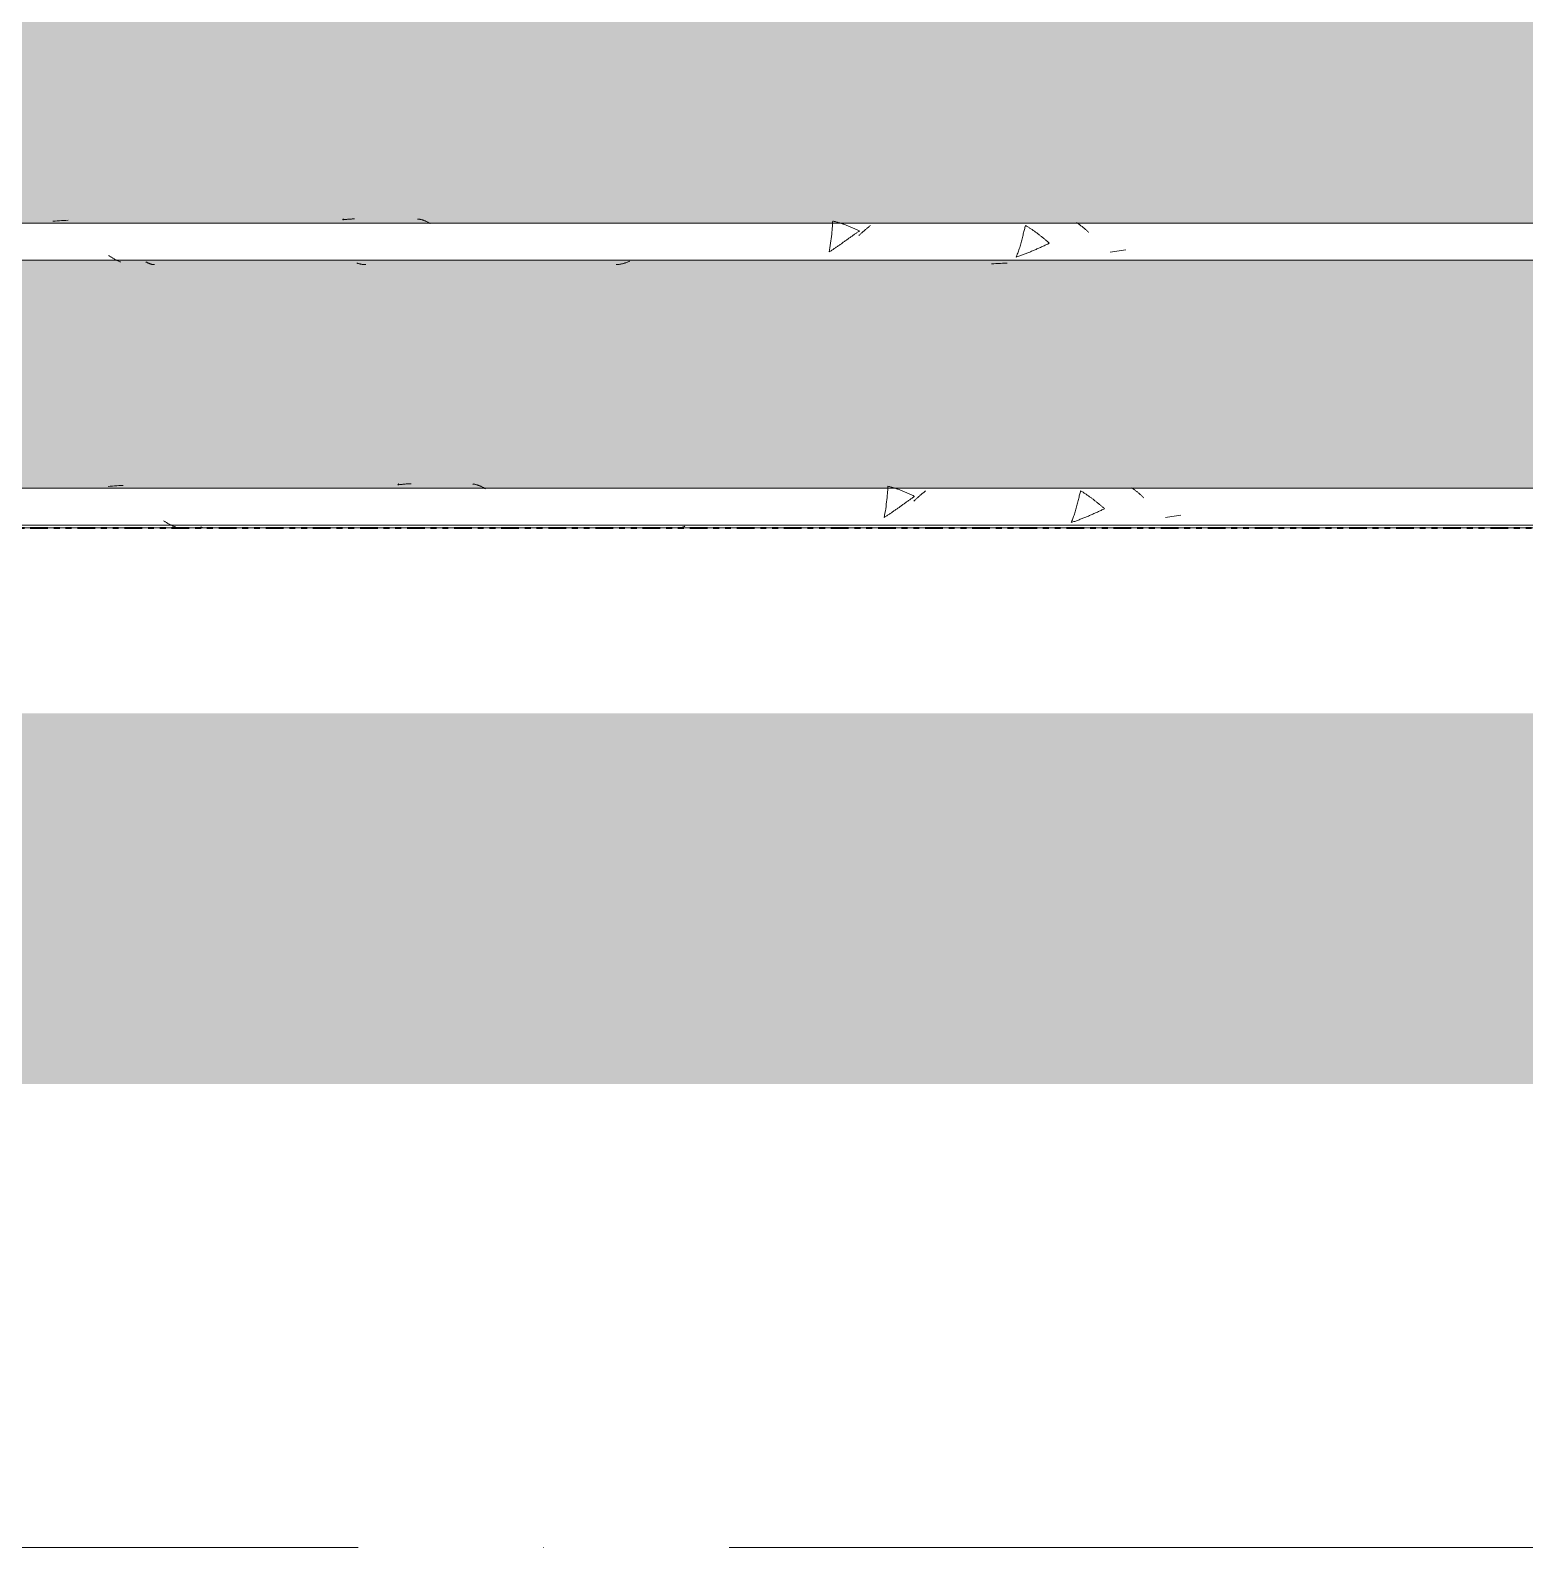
# Model space of a CAD drawing. Header units: millimetres. Extents: x -8482 to 130249, y -7482 to 93550.
# Drawn here: x 29747 to 30553, y -1000 to -182 of the extents above; entities that cross this region are included whole.
import ezdxf

# ---------------------------------------------------------------- set-up
doc = ezdxf.new("R2010")
doc.units = ezdxf.units.MM
doc.linetypes.add('Double Dash 3_8_', pattern=[25.4, 9.525, -3.175, 3.175, -3.175, 3.175, -3.175])
doc.linetypes.add('Grid Line', pattern=[14, 10, -2, 0, -2])
for name, color, linetype, lineweight in [('Duong Ranh', 83, 'Double Dash 3_8_', 35), ('NET CAT', 3, 'Continuous', 5), ('NET THAY 1', 41, 'Continuous', 5), ('NET-THAY', 2, 'Continuous', 9), ('TRUC', 225, 'Continuous', 5)]:
    doc.layers.add(name, color=color, linetype=linetype, lineweight=lineweight)

# ---------------------------------------------------------------- blocks, each defined once
blk = doc.blocks.new('FP_93-MẶT ĐỨNG TRỤC A-Q')
at = {"layer": 'NET THAY 1', "color": 10}
for p, q in [((31404.78, -428.57), (22897.55, -428.57)), ((22897.55, -448.57), (31404.78, -448.57))]:
    blk.add_line(p, q, dxfattribs=at)
at = {"layer": 'NET THAY 1'}
for p, q in [((29790.12, -427.53), (29788.96, -427.62)), ((29791.28, -427.45), (29790.12, -427.53)), ((29792.44, -427.36), (29791.28, -427.45)), ((29793.6, -427.29), (29792.44, -427.36)), ((29794.75, -427.21), (29793.6, -427.29)), ((29795.91, -427.14), (29794.75, -427.21)), ((29797.07, -427.07), (29795.91, -427.14)), ((29945.31, -426.65), (29945.21, -426.83)), ((29945.65, -426.76), (29945.21, -426.82)), ((29945.41, -426.5), (29945.31, -426.65)), ((29945.5, -426.39), (29945.41, -426.5)), ((29945.6, -426.31), (29945.5, -426.39)), ((29945.7, -426.26), (29945.6, -426.31)), ((29946.1, -426.7), (29945.65, -426.76)), ((29946.54, -426.64), (29946.1, -426.7)), ((29946.98, -426.58), (29946.54, -426.64)), ((29947.43, -426.53), (29946.98, -426.58)), ((29947.87, -426.49), (29947.43, -426.53)), ((29948.31, -426.45), (29947.87, -426.49)), ((29948.76, -426.41), (29948.31, -426.45)), ((29949.2, -426.37), (29948.76, -426.41)), ((29949.64, -426.34), (29949.2, -426.37)), ((29950.08, -426.32), (29949.64, -426.34)), ((29950.53, -426.29), (29950.08, -426.32)), ((29950.97, -426.28), (29950.53, -426.29)), ((29951.41, -426.26), (29950.97, -426.28)), ((29951.85, -426.25), (29951.41, -426.26)), ((29952.3, -426.25), (29951.85, -426.25)), ((29985.85, -426.36), (29985.56, -426.33)), ((29986.14, -426.41), (29985.85, -426.36)), ((29986.43, -426.46), (29986.14, -426.41)), ((29986.72, -426.52), (29986.43, -426.46)), ((29987.01, -426.58), (29986.72, -426.52)), ((29987.3, -426.65), (29987.01, -426.58)), ((29987.59, -426.73), (29987.3, -426.65)), ((29987.87, -426.81), (29987.59, -426.73)), ((29988.16, -426.9), (29987.87, -426.81)), ((29988.45, -427), (29988.16, -426.9)), ((29988.74, -427.1), (29988.45, -427)), ((29989.03, -427.21), (29988.74, -427.1)), ((29989.31, -427.33), (29989.03, -427.21)), ((29989.6, -427.45), (29989.31, -427.33)), ((29989.89, -427.58), (29989.6, -427.45)), ((29990.17, -427.72), (29989.89, -427.58)), ((29990.46, -427.86), (29990.17, -427.72)), ((29990.75, -428), (29990.46, -427.86)), ((29991.03, -428.16), (29990.75, -428)), ((29991.32, -428.32), (29991.03, -428.16)), ((29991.6, -428.48), (29991.32, -428.32)), ((29991.88, -428.65), (29991.6, -428.48)), ((29992.17, -428.83), (29991.88, -428.65)), ((29992.45, -429.01), (29992.17, -428.83)), ((30209, -433.68), (30208.89, -434.83)), ((30209.1, -432.57), (30209, -433.68)), ((30209.19, -431.53), (30209.1, -432.57)), ((30209.27, -430.56), (30209.19, -431.53)), ((30209.34, -429.66), (30209.27, -430.56)), ((30209.39, -428.86), (30209.34, -429.66)), ((30209.44, -428.15), (30209.39, -428.86)), ((30209.48, -427.55), (30209.44, -428.15)), ((30209.91, -427.64), (30209.48, -427.53)), ((30210.34, -427.75), (30209.91, -427.64)), ((30210.76, -427.86), (30210.34, -427.75)), ((30211.19, -427.98), (30210.76, -427.86)), ((30211.62, -428.1), (30211.19, -427.98)), ((30212.05, -428.23), (30211.62, -428.1)), ((30212.47, -428.36), (30212.05, -428.23)), ((30212.9, -428.49), (30212.47, -428.36)), ((30213.32, -428.63), (30212.9, -428.49)), ((30213.75, -428.77), (30213.32, -428.63)), ((30214.18, -428.91), (30213.75, -428.77)), ((30214.6, -429.06), (30214.18, -428.91)), ((30215.03, -429.21), (30214.6, -429.06)), ((30215.45, -429.36), (30215.03, -429.21)), ((30215.87, -429.52), (30215.45, -429.36)), ((30216.3, -429.68), (30215.87, -429.52)), ((30216.72, -429.84), (30216.3, -429.68)), ((30217.14, -430.01), (30216.72, -429.84)), ((30217.57, -430.18), (30217.14, -430.01)), ((30217.99, -430.35), (30217.57, -430.18)), ((30218.41, -430.52), (30217.99, -430.35)), ((30218.83, -430.7), (30218.41, -430.52)), ((30219.25, -430.88), (30218.83, -430.7)), ((30219.67, -431.07), (30219.25, -430.88)), ((30220.09, -431.25), (30219.67, -431.07)), ((30220.51, -431.44), (30220.09, -431.25)), ((30220.93, -431.64), (30220.51, -431.44)), ((30221.35, -431.83), (30220.93, -431.64)), ((30221.77, -432.03), (30221.35, -431.83)), ((30222.19, -432.23), (30221.77, -432.03)), ((30222.6, -432.43), (30222.19, -432.23)), ((30223.02, -432.63), (30222.6, -432.43)), ((30223.2, -433.49), (30222.87, -433.71)), ((30223.44, -432.84), (30223.02, -432.63)), ((30223.52, -433.26), (30223.2, -433.49)), ((30223.85, -433.04), (30223.44, -432.84)), ((30223.85, -433.04), (30223.52, -433.26)), ((30225.65, -433.58), (30225.39, -433.82)), ((30225.91, -433.34), (30225.65, -433.58)), ((30226.17, -433.1), (30225.91, -433.34)), ((30226.43, -432.87), (30226.17, -433.1)), ((30226.7, -432.64), (30226.43, -432.87)), ((30226.95, -432.41), (30226.7, -432.64)), ((30227.21, -432.18), (30226.95, -432.41)), ((30227.47, -431.96), (30227.21, -432.18)), ((30227.73, -431.74), (30227.47, -431.96)), ((30227.99, -431.52), (30227.73, -431.74)), ((30228.25, -431.31), (30227.99, -431.52)), ((30228.5, -431.1), (30228.25, -431.31)), ((30228.76, -430.89), (30228.5, -431.1)), ((30229.01, -430.69), (30228.76, -430.89)), ((30229.27, -430.49), (30229.01, -430.69)), ((30229.52, -430.29), (30229.27, -430.49)), ((30229.78, -430.1), (30229.52, -430.29)), ((30312.55, -433.39), (30312.4, -434.01)), ((30312.7, -432.78), (30312.55, -433.39)), ((30312.84, -432.19), (30312.7, -432.78)), ((30312.98, -431.62), (30312.84, -432.19)), ((30313.12, -431.08), (30312.98, -431.62)), ((30313.25, -430.55), (30313.12, -431.08)), ((30313.38, -430.05), (30313.25, -430.55)), ((30313.7, -430.23), (30313.38, -430.05)), ((30314.03, -430.42), (30313.7, -430.23)), ((30314.35, -430.62), (30314.03, -430.42)), ((30314.68, -430.81), (30314.35, -430.62)), ((30315.01, -431.02), (30314.68, -430.81)), ((30315.33, -431.22), (30315.01, -431.02)), ((30315.65, -431.43), (30315.33, -431.22)), ((30315.98, -431.64), (30315.65, -431.43)), ((30316.3, -431.85), (30315.98, -431.64)), ((30316.62, -432.07), (30316.3, -431.85)), ((30316.94, -432.29), (30316.62, -432.07)), ((30317.27, -432.51), (30316.94, -432.29)), ((30317.59, -432.73), (30317.27, -432.51)), ((30317.91, -432.96), (30317.59, -432.73)), ((30318.23, -433.19), (30317.91, -432.96)), ((30318.54, -433.42), (30318.23, -433.19)), ((30318.86, -433.65), (30318.54, -433.42)), ((30319.18, -433.89), (30318.86, -433.65)), ((30341.1, -428.62), (30340.81, -428.45)), ((30341.38, -428.79), (30341.1, -428.62)), ((30341.66, -428.97), (30341.38, -428.79)), ((30341.94, -429.16), (30341.66, -428.97)), ((30342.23, -429.35), (30341.94, -429.16)), ((30342.51, -429.54), (30342.23, -429.35)), ((30342.79, -429.74), (30342.51, -429.54)), ((30343.07, -429.95), (30342.79, -429.74)), ((30343.35, -430.16), (30343.07, -429.95)), ((30343.63, -430.38), (30343.35, -430.16)), ((30343.91, -430.59), (30343.63, -430.38)), ((30344.18, -430.82), (30343.91, -430.59)), ((30344.46, -431.05), (30344.18, -430.82)), ((30344.74, -431.28), (30344.46, -431.05)), ((30345.01, -431.52), (30344.74, -431.28)), ((30345.29, -431.76), (30345.01, -431.52)), ((30345.56, -432), (30345.29, -431.76)), ((30345.84, -432.25), (30345.56, -432)), ((30346.11, -432.5), (30345.84, -432.25)), ((30346.38, -432.75), (30346.11, -432.5)), ((30346.65, -433.01), (30346.38, -432.75)), ((30346.92, -433.27), (30346.65, -433.01)), ((30347.19, -433.54), (30346.92, -433.27)), ((30347.46, -433.81), (30347.19, -433.54)), ((30208.1, -440.9), (30207.89, -442.1)), ((30208.28, -439.69), (30208.1, -440.9)), ((30208.46, -438.46), (30208.28, -439.69)), ((30208.61, -437.23), (30208.46, -438.46)), ((30208.76, -436.02), (30208.61, -437.23)), ((30208.89, -434.83), (30208.76, -436.02)), ((30211.33, -441.85), (30210.98, -442.09)), ((30211.68, -441.62), (30211.33, -441.85)), ((30212.03, -441.38), (30211.68, -441.62)), ((30212.37, -441.14), (30212.03, -441.38)), ((30212.72, -440.9), (30212.37, -441.14)), ((30213.07, -440.66), (30212.72, -440.9)), ((30213.41, -440.42), (30213.07, -440.66)), ((30213.76, -440.18), (30213.41, -440.42)), ((30214.1, -439.93), (30213.76, -440.18)), ((30214.45, -439.69), (30214.1, -439.93)), ((30214.79, -439.44), (30214.45, -439.69)), ((30215.13, -439.2), (30214.79, -439.44)), ((30215.48, -438.96), (30215.13, -439.2)), ((30215.82, -438.71), (30215.48, -438.96)), ((30216.16, -438.47), (30215.82, -438.71)), ((30216.5, -438.22), (30216.16, -438.47)), ((30216.84, -437.98), (30216.5, -438.22)), ((30217.18, -437.73), (30216.84, -437.98)), ((30217.52, -437.49), (30217.18, -437.73)), ((30217.86, -437.25), (30217.52, -437.49)), ((30218.19, -437), (30217.86, -437.25)), ((30218.53, -436.76), (30218.19, -437)), ((30218.87, -436.52), (30218.53, -436.76)), ((30219.2, -436.28), (30218.87, -436.52)), ((30219.54, -436.04), (30219.2, -436.28)), ((30219.88, -435.8), (30219.54, -436.04)), ((30220.21, -435.56), (30219.88, -435.8)), ((30220.54, -435.33), (30220.21, -435.56)), ((30220.88, -435.09), (30220.54, -435.33)), ((30221.21, -434.86), (30220.88, -435.09)), ((30221.54, -434.62), (30221.21, -434.86)), ((30221.87, -434.39), (30221.54, -434.62)), ((30222.2, -434.16), (30221.87, -434.39)), ((30222.54, -433.94), (30222.2, -434.16)), ((30222.87, -433.71), (30222.54, -433.94)), ((30223.8, -435.3), (30223.53, -435.56)), ((30224.06, -435.05), (30223.8, -435.3)), ((30224.33, -434.8), (30224.06, -435.05)), ((30224.6, -434.55), (30224.33, -434.8)), ((30224.86, -434.3), (30224.6, -434.55)), ((30225.12, -434.06), (30224.86, -434.3)), ((30225.39, -433.82), (30225.12, -434.06)), ((30310.46, -441.31), (30310.26, -441.96)), ((30310.66, -440.64), (30310.46, -441.31)), ((30310.85, -439.97), (30310.66, -440.64)), ((30311.04, -439.3), (30310.85, -439.97)), ((30311.23, -438.63), (30311.04, -439.3)), ((30311.41, -437.95), (30311.23, -438.63)), ((30311.58, -437.28), (30311.41, -437.95)), ((30311.76, -436.61), (30311.58, -437.28)), ((30311.92, -435.94), (30311.76, -436.61)), ((30312.09, -435.29), (30311.92, -435.94)), ((30312.25, -434.64), (30312.09, -435.29)), ((30312.4, -434.01), (30312.25, -434.64)), ((30319.5, -434.13), (30319.18, -433.89)), ((30319.81, -434.37), (30319.5, -434.13)), ((30320.13, -434.61), (30319.81, -434.37)), ((30320.45, -434.85), (30320.13, -434.61)), ((30320.76, -435.1), (30320.45, -434.85)), ((30321.08, -435.34), (30320.76, -435.1)), ((30321.39, -435.59), (30321.08, -435.34)), ((30321.7, -435.84), (30321.39, -435.59)), ((30321.99, -441.68), (30321.5, -441.9)), ((30322.01, -436.09), (30321.7, -435.84)), ((30322.47, -441.46), (30321.99, -441.68)), ((30322.33, -436.34), (30322.01, -436.09)), ((30322.64, -436.6), (30322.33, -436.34)), ((30322.95, -441.23), (30322.47, -441.46)), ((30322.95, -436.85), (30322.64, -436.6)), ((30323.26, -437.1), (30322.95, -436.85)), ((30323.44, -441.01), (30322.95, -441.23)), ((30323.57, -437.36), (30323.26, -437.1)), ((30323.92, -440.79), (30323.44, -441.01)), ((30323.88, -437.61), (30323.57, -437.36)), ((30324.18, -437.87), (30323.88, -437.61)), ((30324.4, -440.56), (30323.92, -440.79)), ((30324.49, -438.13), (30324.18, -437.87)), ((30324.88, -440.34), (30324.4, -440.56)), ((30324.8, -438.38), (30324.49, -438.13)), ((30325.1, -438.64), (30324.8, -438.38)), ((30325.36, -440.11), (30324.88, -440.34)), ((30325.41, -438.89), (30325.1, -438.64)), ((30325.84, -439.89), (30325.36, -440.11)), ((30325.71, -439.15), (30325.41, -438.89)), ((30326.02, -439.41), (30325.71, -439.15)), ((30326.32, -439.66), (30325.84, -439.89)), ((30326.32, -439.66), (30326.02, -439.41)), ((29819.13, -446.35), (29818.83, -446.16)), ((29819.43, -446.55), (29819.13, -446.35)), ((29819.73, -446.74), (29819.43, -446.55)), ((29820.03, -446.93), (29819.73, -446.74)), ((29820.33, -447.11), (29820.03, -446.93)), ((29820.63, -447.29), (29820.33, -447.11)), ((29820.92, -447.47), (29820.63, -447.29)), ((29821.22, -447.64), (29820.92, -447.47)), ((29821.52, -447.81), (29821.22, -447.64)), ((29821.81, -447.97), (29821.52, -447.81)), ((29822.11, -448.13), (29821.81, -447.97)), ((29822.41, -448.29), (29822.11, -448.13)), ((29822.7, -448.44), (29822.41, -448.29)), ((29823, -448.59), (29822.7, -448.44)), ((29823.29, -448.74), (29823, -448.59)), ((29823.58, -448.88), (29823.29, -448.74)), ((29823.88, -449.02), (29823.58, -448.88)), ((29824.17, -449.15), (29823.88, -449.02)), ((29824.47, -449.28), (29824.17, -449.15)), ((29824.76, -449.4), (29824.47, -449.28)), ((29825.05, -449.52), (29824.76, -449.4)), ((29825.34, -449.63), (29825.05, -449.52)), ((29839.21, -449.62), (29838.99, -449.49)), ((29839.43, -449.75), (29839.21, -449.62)), ((29839.65, -449.86), (29839.43, -449.75)), ((29839.86, -449.97), (29839.65, -449.86)), ((30098.16, -449.87), (30097.86, -449.97)), ((30098.46, -449.76), (30098.16, -449.87)), ((30098.77, -449.65), (30098.46, -449.76)), ((30099.07, -449.53), (30098.77, -449.65)), ((30099.37, -449.41), (30099.07, -449.53)), ((30099.68, -449.28), (30099.37, -449.41)), ((30099.98, -449.15), (30099.68, -449.28)), ((30207.68, -443.26), (30207.45, -444.37)), ((30207.81, -444.13), (30207.46, -444.35)), ((30207.89, -442.1), (30207.68, -443.26)), ((30208.17, -443.91), (30207.81, -444.13)), ((30208.52, -443.69), (30208.17, -443.91)), ((30208.87, -443.47), (30208.52, -443.69)), ((30209.22, -443.24), (30208.87, -443.47)), ((30209.58, -443.01), (30209.22, -443.24)), ((30209.93, -442.78), (30209.58, -443.01)), ((30210.28, -442.55), (30209.93, -442.78)), ((30210.63, -442.32), (30210.28, -442.55)), ((30210.98, -442.09), (30210.63, -442.32)), ((30308.49, -446.67), (30308.25, -447.17)), ((30308.75, -447), (30308.25, -447.16)), ((30308.72, -446.15), (30308.49, -446.67)), ((30308.96, -445.61), (30308.72, -446.15)), ((30309.25, -446.83), (30308.75, -447)), ((30309.18, -445.04), (30308.96, -445.61)), ((30309.4, -444.46), (30309.18, -445.04)), ((30309.74, -446.66), (30309.25, -446.83)), ((30309.62, -443.86), (30309.4, -444.46)), ((30309.84, -443.24), (30309.62, -443.86)), ((30310.24, -446.49), (30309.74, -446.66)), ((30310.05, -442.6), (30309.84, -443.24)), ((30310.26, -441.96), (30310.05, -442.6)), ((30310.73, -446.31), (30310.24, -446.49)), ((30311.22, -446.14), (30310.73, -446.31)), ((30311.72, -445.95), (30311.22, -446.14)), ((30312.21, -445.77), (30311.72, -445.95)), ((30312.7, -445.59), (30312.21, -445.77)), ((30313.2, -445.4), (30312.7, -445.59)), ((30313.69, -445.21), (30313.2, -445.4)), ((30314.18, -445.01), (30313.69, -445.21)), ((30314.67, -444.82), (30314.18, -445.01)), ((30315.16, -444.62), (30314.67, -444.82)), ((30315.65, -444.42), (30315.16, -444.62)), ((30316.14, -444.22), (30315.65, -444.42)), ((30316.63, -444.02), (30316.14, -444.22)), ((30317.12, -443.81), (30316.63, -444.02)), ((30317.61, -443.61), (30317.12, -443.81)), ((30318.1, -443.4), (30317.61, -443.61)), ((30318.59, -443.19), (30318.1, -443.4)), ((30319.07, -442.98), (30318.59, -443.19)), ((30319.56, -442.76), (30319.07, -442.98)), ((30320.05, -442.55), (30319.56, -442.76)), ((30320.53, -442.33), (30320.05, -442.55)), ((30321.02, -442.11), (30320.53, -442.33)), ((30321.5, -441.9), (30321.02, -442.11)), ((30360.28, -444.23), (30359.09, -444.4)), ((30361.47, -444.05), (30360.28, -444.23)), ((30362.66, -443.88), (30361.47, -444.05)), ((30363.84, -443.71), (30362.66, -443.88)), ((30365.03, -443.53), (30363.84, -443.71)), ((30366.22, -443.35), (30365.03, -443.53)), ((30367.41, -443.17), (30366.22, -443.35))]:
    blk.add_line(p, q, dxfattribs=at)
blk = doc.blocks.new('FP_94-MẶT ĐỨNG TRỤC A-Q')
at = {"layer": 'NET THAY 1', "color": 10}
for p, q in [((31375.06, -285.71), (22897.55, -285.71)), ((22897.55, -305.71), (31375.06, -305.71))]:
    blk.add_line(p, q, dxfattribs=at)
at = {"layer": 'NET THAY 1'}
for p, q in [((29760.35, -284.53), (29759.2, -284.61)), ((29761.51, -284.45), (29760.35, -284.53)), ((29762.67, -284.37), (29761.51, -284.45)), ((29763.83, -284.3), (29762.67, -284.37)), ((29764.98, -284.23), (29763.83, -284.3)), ((29766.14, -284.16), (29764.98, -284.23)), ((29767.3, -284.09), (29766.14, -284.16)), ((29915.53, -283.73), (29915.44, -283.87)), ((29915.87, -283.81), (29915.44, -283.87)), ((29915.62, -283.6), (29915.53, -283.73)), ((29915.71, -283.51), (29915.62, -283.6)), ((29915.8, -283.44), (29915.71, -283.51)), ((29915.88, -283.4), (29915.8, -283.44)), ((29916.3, -283.76), (29915.87, -283.81)), ((29916.73, -283.71), (29916.3, -283.76)), ((29917.16, -283.66), (29916.73, -283.71)), ((29917.59, -283.62), (29917.16, -283.66)), ((29918.02, -283.58), (29917.59, -283.62)), ((29918.45, -283.54), (29918.02, -283.58)), ((29918.88, -283.51), (29918.45, -283.54)), ((29919.31, -283.48), (29918.88, -283.51)), ((29919.74, -283.45), (29919.31, -283.48)), ((29920.17, -283.43), (29919.74, -283.45)), ((29920.6, -283.42), (29920.17, -283.43)), ((29921.02, -283.4), (29920.6, -283.42)), ((29921.45, -283.39), (29921.02, -283.4)), ((29921.88, -283.39), (29921.45, -283.39)), ((29956.08, -283.46), (29955.79, -283.44)), ((29956.37, -283.5), (29956.08, -283.46)), ((29956.66, -283.54), (29956.37, -283.5)), ((29956.95, -283.59), (29956.66, -283.54)), ((29957.24, -283.65), (29956.95, -283.59)), ((29957.53, -283.71), (29957.24, -283.65)), ((29957.82, -283.78), (29957.53, -283.71)), ((29958.11, -283.86), (29957.82, -283.78)), ((29958.39, -283.94), (29958.11, -283.86)), ((29958.68, -284.03), (29958.39, -283.94)), ((29958.97, -284.13), (29958.68, -284.03)), ((29959.26, -284.23), (29958.97, -284.13)), ((29959.55, -284.34), (29959.26, -284.23)), ((29959.83, -284.46), (29959.55, -284.34)), ((29960.12, -284.58), (29959.83, -284.46)), ((29960.41, -284.71), (29960.12, -284.58)), ((29960.69, -284.84), (29960.41, -284.71)), ((29960.98, -284.98), (29960.69, -284.84)), ((29961.27, -285.13), (29960.98, -284.98)), ((29961.55, -285.28), (29961.27, -285.13)), ((29961.84, -285.44), (29961.55, -285.28)), ((29962.12, -285.6), (29961.84, -285.44)), ((29962.4, -285.77), (29962.12, -285.6)), ((29962.69, -285.94), (29962.4, -285.77)), ((30179.63, -285.8), (30179.58, -286.58)), ((30179.67, -285.12), (30179.63, -285.8)), ((30179.71, -284.54), (30179.67, -285.12)), ((30180.14, -284.63), (30179.71, -284.53)), ((30180.57, -284.74), (30180.14, -284.63)), ((30181, -284.85), (30180.57, -284.74)), ((30181.43, -284.96), (30181, -284.85)), ((30181.85, -285.08), (30181.43, -284.96)), ((30182.28, -285.2), (30181.85, -285.08)), ((30182.71, -285.32), (30182.28, -285.2)), ((30183.13, -285.45), (30182.71, -285.32)), ((30183.56, -285.58), (30183.13, -285.45)), ((30183.99, -285.71), (30183.56, -285.58)), ((30184.41, -285.85), (30183.99, -285.71)), ((30184.84, -285.99), (30184.41, -285.85)), ((30185.26, -286.14), (30184.84, -285.99)), ((30185.69, -286.29), (30185.26, -286.14)), ((30186.11, -286.44), (30185.69, -286.29)), ((30311.33, -285.57), (30311.05, -285.41)), ((30311.62, -285.74), (30311.33, -285.57)), ((30311.9, -285.91), (30311.62, -285.74)), ((30312.18, -286.09), (30311.9, -285.91)), ((30312.46, -286.27), (30312.18, -286.09)), ((30312.75, -286.46), (30312.46, -286.27)), ((30178.88, -294.04), (30178.72, -295.27)), ((30179.02, -292.84), (30178.88, -294.04)), ((30179.14, -291.66), (30179.02, -292.84)), ((30179.25, -290.52), (30179.14, -291.66)), ((30179.35, -289.43), (30179.25, -290.52)), ((30179.44, -288.4), (30179.35, -289.43)), ((30179.51, -287.45), (30179.44, -288.4)), ((30179.58, -286.58), (30179.51, -287.45)), ((30186.54, -286.59), (30186.11, -286.44)), ((30186.96, -286.75), (30186.54, -286.59)), ((30187.38, -286.91), (30186.96, -286.75)), ((30187.44, -294.55), (30187.11, -294.79)), ((30187.81, -287.08), (30187.38, -286.91)), ((30187.78, -294.3), (30187.44, -294.55)), ((30188.12, -294.06), (30187.78, -294.3)), ((30188.23, -287.25), (30187.81, -287.08)), ((30188.46, -293.82), (30188.12, -294.06)), ((30188.65, -287.42), (30188.23, -287.25)), ((30188.79, -293.58), (30188.46, -293.82)), ((30189.07, -287.59), (30188.65, -287.42)), ((30189.13, -293.34), (30188.79, -293.58)), ((30189.49, -287.77), (30189.07, -287.59)), ((30189.47, -293.1), (30189.13, -293.34)), ((30189.8, -292.86), (30189.47, -293.1)), ((30189.92, -287.95), (30189.49, -287.77)), ((30190.13, -292.62), (30189.8, -292.86)), ((30190.34, -288.13), (30189.92, -287.95)), ((30190.47, -292.38), (30190.13, -292.62)), ((30190.76, -288.32), (30190.34, -288.13)), ((30190.8, -292.15), (30190.47, -292.38)), ((30191.18, -288.51), (30190.76, -288.32)), ((30191.13, -291.92), (30190.8, -292.15)), ((30191.47, -291.68), (30191.13, -291.92)), ((30191.6, -288.7), (30191.18, -288.51)), ((30191.8, -291.45), (30191.47, -291.68)), ((30192.01, -288.89), (30191.6, -288.7)), ((30192.13, -291.23), (30191.8, -291.45)), ((30192.43, -289.09), (30192.01, -288.89)), ((30192.46, -291), (30192.13, -291.23)), ((30192.85, -289.29), (30192.43, -289.09)), ((30192.79, -290.77), (30192.46, -291)), ((30193.12, -290.55), (30192.79, -290.77)), ((30193.27, -289.49), (30192.85, -289.29)), ((30193.45, -290.33), (30193.12, -290.55)), ((30193.69, -289.69), (30193.27, -289.49)), ((30193.77, -290.11), (30193.45, -290.33)), ((30194.1, -289.89), (30193.69, -289.69)), ((30194.1, -289.89), (30193.77, -290.11)), ((30194.05, -292.13), (30193.79, -292.38)), ((30194.32, -291.88), (30194.05, -292.13)), ((30194.59, -291.63), (30194.32, -291.88)), ((30194.85, -291.38), (30194.59, -291.63)), ((30195.11, -291.14), (30194.85, -291.38)), ((30195.38, -290.9), (30195.11, -291.14)), ((30195.64, -290.66), (30195.38, -290.9)), ((30195.9, -290.42), (30195.64, -290.66)), ((30196.16, -290.18), (30195.9, -290.42)), ((30196.42, -289.95), (30196.16, -290.18)), ((30196.68, -289.72), (30196.42, -289.95)), ((30196.94, -289.49), (30196.68, -289.72)), ((30197.2, -289.27), (30196.94, -289.49)), ((30197.46, -289.04), (30197.2, -289.27)), ((30197.72, -288.83), (30197.46, -289.04)), ((30197.98, -288.61), (30197.72, -288.83)), ((30198.23, -288.4), (30197.98, -288.61)), ((30198.49, -288.19), (30198.23, -288.4)), ((30198.75, -287.98), (30198.49, -288.19)), ((30199, -287.78), (30198.75, -287.98)), ((30199.26, -287.58), (30199, -287.78)), ((30199.51, -287.39), (30199.26, -287.58)), ((30199.76, -287.19), (30199.51, -287.39)), ((30200.02, -287.01), (30199.76, -287.19)), ((30281.85, -294.09), (30281.67, -294.76)), ((30282.02, -293.42), (30281.85, -294.09)), ((30282.18, -292.76), (30282.02, -293.42)), ((30282.34, -292.11), (30282.18, -292.76)), ((30282.5, -291.47), (30282.34, -292.11)), ((30282.65, -290.84), (30282.5, -291.47)), ((30282.8, -290.23), (30282.65, -290.84)), ((30282.95, -289.63), (30282.8, -290.23)), ((30283.09, -289.05), (30282.95, -289.63)), ((30283.23, -288.5), (30283.09, -289.05)), ((30283.36, -287.96), (30283.23, -288.5)), ((30283.49, -287.45), (30283.36, -287.96)), ((30283.62, -286.96), (30283.49, -287.45)), ((30283.94, -287.13), (30283.62, -286.95)), ((30284.27, -287.32), (30283.94, -287.13)), ((30284.6, -287.51), (30284.27, -287.32)), ((30284.92, -287.7), (30284.6, -287.51)), ((30285.25, -287.9), (30284.92, -287.7)), ((30285.57, -288.1), (30285.25, -287.9)), ((30285.9, -288.3), (30285.57, -288.1)), ((30286.22, -288.51), (30285.9, -288.3)), ((30286.55, -288.72), (30286.22, -288.51)), ((30286.87, -288.93), (30286.55, -288.72)), ((30287.19, -289.15), (30286.87, -288.93)), ((30287.51, -289.36), (30287.19, -289.15)), ((30287.83, -289.59), (30287.51, -289.36)), ((30288.16, -289.81), (30287.83, -289.59)), ((30288.48, -290.04), (30288.16, -289.81)), ((30288.8, -290.26), (30288.48, -290.04)), ((30289.11, -290.49), (30288.8, -290.26)), ((30289.43, -290.73), (30289.11, -290.49)), ((30289.75, -290.96), (30289.43, -290.73)), ((30290.07, -291.2), (30289.75, -290.96)), ((30290.39, -291.44), (30290.07, -291.2)), ((30290.7, -291.68), (30290.39, -291.44)), ((30291.02, -291.92), (30290.7, -291.68)), ((30291.33, -292.17), (30291.02, -291.92)), ((30291.65, -292.42), (30291.33, -292.17)), ((30291.96, -292.66), (30291.65, -292.42)), ((30292.27, -292.91), (30291.96, -292.66)), ((30292.59, -293.16), (30292.27, -292.91)), ((30292.9, -293.41), (30292.59, -293.16)), ((30293.21, -293.67), (30292.9, -293.41)), ((30293.52, -293.92), (30293.21, -293.67)), ((30293.83, -294.17), (30293.52, -293.92)), ((30294.14, -294.43), (30293.83, -294.17)), ((30294.45, -294.68), (30294.14, -294.43)), ((30313.03, -286.66), (30312.75, -286.46)), ((30313.31, -286.86), (30313.03, -286.66)), ((30313.59, -287.06), (30313.31, -286.86)), ((30313.87, -287.27), (30313.59, -287.06)), ((30314.15, -287.49), (30313.87, -287.27)), ((30314.43, -287.71), (30314.15, -287.49)), ((30314.7, -287.93), (30314.43, -287.71)), ((30314.98, -288.16), (30314.7, -287.93)), ((30315.26, -288.39), (30314.98, -288.16)), ((30315.53, -288.63), (30315.26, -288.39)), ((30315.81, -288.87), (30315.53, -288.63)), ((30316.08, -289.11), (30315.81, -288.87)), ((30316.36, -289.36), (30316.08, -289.11)), ((30316.63, -289.61), (30316.36, -289.36)), ((30316.9, -289.86), (30316.63, -289.61)), ((30317.17, -290.12), (30316.9, -289.86)), ((30317.45, -290.38), (30317.17, -290.12)), ((30317.72, -290.64), (30317.45, -290.38)), ((30177.96, -300.09), (30177.74, -301.22)), ((30178.1, -300.98), (30177.74, -301.2)), ((30178.17, -298.92), (30177.96, -300.09)), ((30178.45, -300.75), (30178.1, -300.98)), ((30178.37, -297.72), (30178.17, -298.92)), ((30178.55, -296.5), (30178.37, -297.72)), ((30178.8, -300.53), (30178.45, -300.75)), ((30178.72, -295.27), (30178.55, -296.5)), ((30179.16, -300.3), (30178.8, -300.53)), ((30179.51, -300.08), (30179.16, -300.3)), ((30179.86, -299.85), (30179.51, -300.08)), ((30180.21, -299.61), (30179.86, -299.85)), ((30180.56, -299.38), (30180.21, -299.61)), ((30180.91, -299.15), (30180.56, -299.38)), ((30181.26, -298.91), (30180.91, -299.15)), ((30181.61, -298.67), (30181.26, -298.91)), ((30181.95, -298.44), (30181.61, -298.67)), ((30182.3, -298.2), (30181.95, -298.44)), ((30182.65, -297.96), (30182.3, -298.2)), ((30183, -297.72), (30182.65, -297.96)), ((30183.34, -297.47), (30183, -297.72)), ((30183.69, -297.23), (30183.34, -297.47)), ((30184.03, -296.99), (30183.69, -297.23)), ((30184.37, -296.75), (30184.03, -296.99)), ((30184.72, -296.5), (30184.37, -296.75)), ((30185.06, -296.26), (30184.72, -296.5)), ((30185.4, -296.01), (30185.06, -296.26)), ((30185.74, -295.77), (30185.4, -296.01)), ((30186.09, -295.52), (30185.74, -295.77)), ((30186.43, -295.28), (30186.09, -295.52)), ((30186.77, -295.03), (30186.43, -295.28)), ((30187.11, -294.79), (30186.77, -295.03)), ((30279.25, -302.48), (30279.02, -303.03)), ((30279.47, -301.9), (30279.25, -302.48)), ((30279.69, -301.31), (30279.47, -301.9)), ((30279.91, -300.7), (30279.69, -301.31)), ((30280.12, -300.07), (30279.91, -300.7)), ((30280.33, -299.43), (30280.12, -300.07)), ((30280.54, -298.78), (30280.33, -299.43)), ((30280.74, -298.12), (30280.54, -298.78)), ((30280.93, -297.46), (30280.74, -298.12)), ((30281.12, -296.79), (30280.93, -297.46)), ((30281.31, -296.11), (30281.12, -296.79)), ((30281.49, -295.44), (30281.31, -296.11)), ((30281.67, -294.76), (30281.49, -295.44)), ((30282.5, -302.64), (30282.01, -302.83)), ((30282.99, -302.45), (30282.5, -302.64)), ((30283.49, -302.26), (30282.99, -302.45)), ((30283.98, -302.07), (30283.49, -302.26)), ((30284.47, -301.87), (30283.98, -302.07)), ((30284.96, -301.67), (30284.47, -301.87)), ((30285.45, -301.47), (30284.96, -301.67)), ((30285.94, -301.27), (30285.45, -301.47)), ((30286.43, -301.07), (30285.94, -301.27)), ((30286.92, -300.86), (30286.43, -301.07)), ((30287.41, -300.65), (30286.92, -300.86)), ((30287.89, -300.44), (30287.41, -300.65)), ((30288.38, -300.23), (30287.89, -300.44)), ((30288.87, -300.02), (30288.38, -300.23)), ((30289.35, -299.81), (30288.87, -300.02)), ((30289.84, -299.59), (30289.35, -299.81)), ((30290.33, -299.38), (30289.84, -299.59)), ((30290.81, -299.16), (30290.33, -299.38)), ((30291.3, -298.94), (30290.81, -299.16)), ((30291.78, -298.72), (30291.3, -298.94)), ((30292.26, -298.5), (30291.78, -298.72)), ((30292.75, -298.28), (30292.26, -298.5)), ((30293.23, -298.05), (30292.75, -298.28)), ((30293.71, -297.83), (30293.23, -298.05)), ((30294.19, -297.6), (30293.71, -297.83)), ((30294.67, -297.38), (30294.19, -297.6)), ((30294.76, -294.94), (30294.45, -294.68)), ((30295.15, -297.15), (30294.67, -297.38)), ((30295.06, -295.19), (30294.76, -294.94)), ((30295.37, -295.45), (30295.06, -295.19)), ((30295.63, -296.93), (30295.15, -297.15)), ((30295.68, -295.71), (30295.37, -295.45)), ((30296.11, -296.7), (30295.63, -296.93)), ((30295.98, -295.96), (30295.68, -295.71)), ((30296.29, -296.22), (30295.98, -295.96)), ((30296.59, -296.47), (30296.11, -296.7)), ((30296.59, -296.47), (30296.29, -296.22)), ((30330.56, -301.07), (30329.37, -301.24)), ((30331.75, -300.9), (30330.56, -301.07)), ((30332.94, -300.72), (30331.75, -300.9)), ((30334.13, -300.55), (30332.94, -300.72)), ((30335.32, -300.37), (30334.13, -300.55)), ((30336.5, -300.19), (30335.32, -300.37)), ((30337.69, -300.01), (30336.5, -300.19)), ((29789.42, -303.24), (29789.12, -303.03)), ((29789.73, -303.43), (29789.42, -303.24)), ((29790.03, -303.63), (29789.73, -303.43)), ((29790.32, -303.82), (29790.03, -303.63)), ((29790.62, -304.01), (29790.32, -303.82)), ((29790.92, -304.19), (29790.62, -304.01)), ((29791.22, -304.38), (29790.92, -304.19)), ((29791.52, -304.55), (29791.22, -304.38)), ((29791.82, -304.73), (29791.52, -304.55)), ((29792.11, -304.9), (29791.82, -304.73)), ((29792.41, -305.06), (29792.11, -304.9)), ((29792.71, -305.23), (29792.41, -305.06)), ((29793, -305.39), (29792.71, -305.23)), ((29793.3, -305.54), (29793, -305.39)), ((29793.59, -305.69), (29793.3, -305.54)), ((29793.89, -305.84), (29793.59, -305.69)), ((29794.18, -305.98), (29793.89, -305.84)), ((29794.47, -306.12), (29794.18, -305.98)), ((29794.77, -306.25), (29794.47, -306.12)), ((29795.06, -306.38), (29794.77, -306.25)), ((29795.35, -306.5), (29795.06, -306.38)), ((29795.65, -306.62), (29795.35, -306.5)), ((29809.51, -306.62), (29809.29, -306.48)), ((29809.74, -306.75), (29809.51, -306.62)), ((29809.96, -306.87), (29809.74, -306.75)), ((29810.18, -306.99), (29809.96, -306.87)), ((29810.4, -307.1), (29810.18, -306.99)), ((29810.61, -307.21), (29810.4, -307.1)), ((29810.83, -307.31), (29810.61, -307.21)), ((29811.05, -307.4), (29810.83, -307.31)), ((29811.27, -307.49), (29811.05, -307.4)), ((29811.49, -307.57), (29811.27, -307.49)), ((29811.71, -307.65), (29811.49, -307.57)), ((29811.92, -307.71), (29811.71, -307.65)), ((29812.14, -307.78), (29811.92, -307.71)), ((29812.36, -307.83), (29812.14, -307.78)), ((29812.58, -307.88), (29812.36, -307.83)), ((29812.79, -307.92), (29812.58, -307.88)), ((29813.01, -307.96), (29812.79, -307.92)), ((29813.23, -307.99), (29813.01, -307.96)), ((29813.45, -308.01), (29813.23, -307.99)), ((29813.66, -308.03), (29813.45, -308.01)), ((29813.88, -308.04), (29813.66, -308.03)), ((29923.38, -307.33), (29923.09, -307.24)), ((29923.66, -307.41), (29923.38, -307.33)), ((29923.95, -307.48), (29923.66, -307.41)), ((29924.24, -307.56), (29923.95, -307.48)), ((29924.52, -307.62), (29924.24, -307.56)), ((29924.81, -307.68), (29924.52, -307.62)), ((29925.09, -307.74), (29924.81, -307.68)), ((29925.38, -307.79), (29925.09, -307.74)), ((29925.66, -307.84), (29925.38, -307.79)), ((29925.95, -307.88), (29925.66, -307.84)), ((29926.23, -307.92), (29925.95, -307.88)), ((29926.51, -307.95), (29926.23, -307.92)), ((29926.8, -307.98), (29926.51, -307.95)), ((29927.08, -308), (29926.8, -307.98)), ((29927.37, -308.02), (29927.08, -308)), ((29927.65, -308.03), (29927.37, -308.02)), ((29927.94, -308.04), (29927.65, -308.03)), ((30063.28, -308.01), (30062.97, -308.02)), ((30063.58, -307.98), (30063.28, -308.01)), ((30063.89, -307.95), (30063.58, -307.98)), ((30064.2, -307.92), (30063.89, -307.95)), ((30064.5, -307.88), (30064.2, -307.92)), ((30064.81, -307.84), (30064.5, -307.88)), ((30065.11, -307.78), (30064.81, -307.84)), ((30065.42, -307.73), (30065.11, -307.78)), ((30065.72, -307.67), (30065.42, -307.73)), ((30066.03, -307.6), (30065.72, -307.67)), ((30066.34, -307.53), (30066.03, -307.6)), ((30066.64, -307.45), (30066.34, -307.53)), ((30066.94, -307.37), (30066.64, -307.45)), ((30067.25, -307.28), (30066.94, -307.37)), ((30067.55, -307.19), (30067.25, -307.28)), ((30067.86, -307.09), (30067.55, -307.19)), ((30068.16, -306.98), (30067.86, -307.09)), ((30068.46, -306.87), (30068.16, -306.98)), ((30068.77, -306.76), (30068.46, -306.87)), ((30069.07, -306.64), (30068.77, -306.76)), ((30069.37, -306.52), (30069.07, -306.64)), ((30069.68, -306.39), (30069.37, -306.52)), ((30069.98, -306.26), (30069.68, -306.39)), ((30070.28, -306.12), (30069.98, -306.26)), ((30266.52, -307.55), (30265.32, -307.6)), ((30267.72, -307.49), (30266.52, -307.55)), ((30268.92, -307.44), (30267.72, -307.49)), ((30270.12, -307.37), (30268.92, -307.44)), ((30271.32, -307.31), (30270.12, -307.37)), ((30272.52, -307.24), (30271.32, -307.31)), ((30273.72, -307.17), (30272.52, -307.24)), ((30278.78, -303.56), (30278.55, -304.07)), ((30279.05, -303.9), (30278.55, -304.07)), ((30279.02, -303.03), (30278.78, -303.56)), ((30279.54, -303.73), (30279.05, -303.9)), ((30280.03, -303.55), (30279.54, -303.73)), ((30280.53, -303.38), (30280.03, -303.55)), ((30281.02, -303.2), (30280.53, -303.38)), ((30281.52, -303.01), (30281.02, -303.2)), ((30282.01, -302.83), (30281.52, -303.01))]:
    blk.add_line(p, q, dxfattribs=at)
blk = doc.blocks.new('ALC1807-ASCENT PLAZA-TANG 1_2_rvt-1-MẶT ĐỨNG TRỤC A-Q')
at = {"layer": 'NET THAY 1'}
h = blk.add_hatch(dxfattribs=at)
h.set_pattern_fill('FP_8', color=256, style=0, pattern_type=2)
h.set_pattern_definition([(50.201, (22100.72, -1000), (180.891, -15.9388), [18.994, -208.937]), (354.964, (22100.72, -1000), (34.9908, -191.057), [15.133, -166.459]), (100.379, (22115.8, -1001.33), (145.8982, 175.1182), [16.186, -178.049]), (30.177, (22100.72, -1000), (164.569, -77.289), [18.949, -208.436]), (334.843, (22100.72, -1000), (-32.0006, -191.5884), [15.151, -166.663]), (80.518, (22114.44, -1006.43), (196.5682, 114.3004), [16.187, -178.055]), (46.388, (22100.72, -949.2), (269.155, -42.042), [28.478, -313.258]), (96.589, (22123.15, -952.7), (235.719, 247.426), [24.283, -267.11]), (351.122, (22100.72, -949.2), (235.7205, 247.425), [22.702, -249.717]), (21.137, (22125.94, -961.9), (150.5388, -102.265), [18.932, -208.254]), (325.811, (22125.94, -961.9), (61.3624, 184.189), [15.166, -166.823]), (71.574, (22138.49, -970.42), (211.9016, 81.9222), [16.178, -177.963]), (37.697, (22100.72, -1000), (3.06716, 84.5549), [8.345, -156.525, 8.345, -161.076, -167.524]), (37.697, (22100.72, -1000), (3.06716, 84.5549), [-334.29, 8.345, -159.18]), (7.553, (22100.72, -1000), (66.3455, 100.1809), [8.324, -88.028, 8.324, -152.346, -63.688]), (7.553, (22100.72, -1000), (66.3455, 100.1809), [-257.02, 8.324, -55.364]), (327.315, (22089.474, -1000), (134.6288, -5.7283), [8.34, -54.84, 8.34, -188.781, -261.564]), (327.315, (22089.474, -1000), (134.6288, -5.7283), [-260.301, 8.34, -253.225]), (317.297, (22019.26, -1000), (147.0781, 25.4271), [8.35, -73.882, 8.35, -122.716, -185.971]), (317.297, (22019.26, -1000), (147.0781, 25.4271), [-213.297, 8.35, -177.621])])
h.paths.add_polyline_path([(31234.37, -285.71), (31344.14, -285.71), (31344.14, -162.86), (22897.55, -162.86), (22897.55, -285.71), (31087.83, -285.71)], flags=0)
h = blk.add_hatch(dxfattribs=at)
h.set_pattern_fill('FP_7', color=256, style=0, pattern_type=2)
h.set_pattern_definition([(50.201, (22130.45, -1000), (180.891, -15.9388), [18.994, -208.937]), (354.964, (22130.45, -1000), (34.9908, -191.057), [15.133, -166.459]), (100.379, (22145.53, -1001.33), (145.8982, 175.1182), [16.186, -178.049]), (30.177, (22130.45, -1000), (164.569, -77.289), [18.949, -208.436]), (334.843, (22130.45, -1000), (-32.0006, -191.5884), [15.151, -166.663]), (80.518, (22144.17, -1006.43), (196.5682, 114.3004), [16.187, -178.055]), (46.388, (22130.45, -949.2), (269.155, -42.042), [28.478, -313.258]), (96.589, (22152.88, -952.7), (235.719, 247.426), [24.283, -267.11]), (351.122, (22130.45, -949.2), (235.7205, 247.425), [22.702, -249.717]), (21.137, (22155.67, -961.9), (150.5388, -102.265), [18.932, -208.254]), (325.811, (22155.67, -961.9), (61.3624, 184.189), [15.166, -166.823]), (71.574, (22168.22, -970.42), (211.9016, 81.9222), [16.178, -177.963]), (37.697, (22130.454, -1000), (3.06716, 84.5549), [8.345, -156.525, 8.345, -161.076, -167.524]), (37.697, (22130.454, -1000), (3.06716, 84.5549), [-334.29, 8.345, -159.18]), (7.553, (22130.45, -1000), (66.3455, 100.1809), [8.324, -88.028, 8.324, -152.346, -63.688]), (7.553, (22130.45, -1000), (66.3455, 100.1809), [-257.02, 8.324, -55.364]), (327.315, (22119.206, -1000), (134.6288, -5.7283), [8.34, -54.84, 8.34, -188.781, -261.564]), (327.315, (22119.206, -1000), (134.6288, -5.7283), [-260.301, 8.34, -253.225]), (317.297, (22048.99, -1000), (147.0781, 25.4271), [8.35, -73.882, 8.35, -122.716, -185.971]), (317.297, (22048.99, -1000), (147.0781, 25.4271), [-213.297, 8.35, -177.621])])
h.paths.add_polyline_path([(27891.27, -428.57), (31373.87, -428.57), (31373.87, -305.71), (22897.55, -305.71), (22897.55, -428.57), (27624.89, -428.57)], flags=0)
at = {"layer": 'Duong Ranh', "color": 50}
blk.add_line((24793.97, -450), (33008.61, -450), dxfattribs=at)
at = {"layer": 'NET-THAY', "color": 7}
blk.add_line((-8381.59, -450), (51618.41, -450), dxfattribs=at)
at = {"layer": 'NET THAY 1', "color": 10}
for name in ['FP_94-MẶT ĐỨNG TRỤC A-Q', 'FP_93-MẶT ĐỨNG TRỤC A-Q']:
    blk.add_blockref(name, (0, 0), dxfattribs=at)

msp = doc.modelspace()

# ---------------------------------------------------------------- linework, layer by layer
at = {"layer": 'NET CAT'}
msp.add_lwpolyline([(-8381.59, -450), (51618.41, -450)], dxfattribs=at)
at = {"layer": 'NET CAT', "const_width": 200}
msp.add_lwpolyline([(-8381.59, -650), (51618.41, -650)], dxfattribs=at)
at = {"layer": 'TRUC', "linetype": 'Grid Line', "ltscale": 50}
msp.add_line((-8381.59, -1000), (54345.2, -1000), dxfattribs=at)

# ---------------------------------------------------------------- block references
at = {"lineweight": 5}
msp.add_blockref('ALC1807-ASCENT PLAZA-TANG 1_2_rvt-1-MẶT ĐỨNG TRỤC A-Q', (0, 0), dxfattribs=at)

doc.saveas('drawing.dxf')
